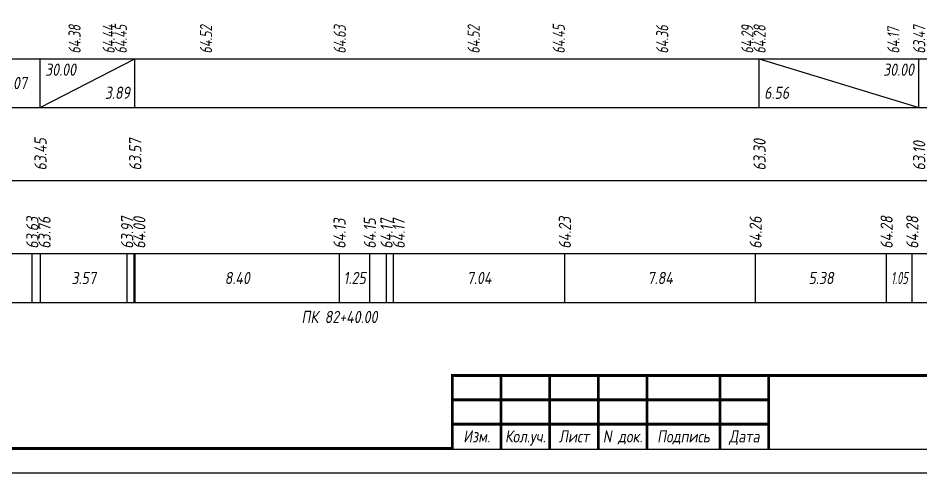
# Model space of a CAD drawing. Extents: x -717 to 1451, y -133302 to 233.
# Drawn here: x 110.7 to 296.2, y -129618.4 to -129525.1 of the extents above; entities that cross this region are included whole.
import ezdxf
from ezdxf.enums import TextEntityAlignment as Align

# ---------------------------------------------------------------- set-up
doc = ezdxf.new("R2010")
doc.units = 0
for name, color, linetype in [('Зарамочное оформление', 7, 'Continuous'), ('Код_510', 7, 'Continuous'), ('Код_514', 1, 'Continuous'), ('Код_516', 1, 'Continuous'), ('Подписи поперечников', 7, 'Continuous'), ('Таблица', 7, 'Continuous')]:
    doc.layers.add(name, color=color, linetype=linetype)
doc.styles.add('М', font='romand.shx', dxfattribs={"width": 0.8, "oblique": 10, "height": 2.5})

msp = doc.modelspace()

# ---------------------------------------------------------------- linework, layer by layer
at = {"flags": 128}
msp.add_lwpolyline([(-30.054, -129618.421), (389.946, -129618.421), (389.946, -129321.421), (-30.054, -129321.421)], close=True, dxfattribs=at)
at = {"const_width": 0.6, "flags": 128}
msp.add_lwpolyline([(-10.054, -129613.421), (384.946, -129613.421), (384.946, -129326.421), (-10.054, -129326.421)], close=True, dxfattribs=at)
at = {"layer": 'Код_510'}
for p, q in [((113.648, -129583.421), (113.648, -129573.421)), ((115.303, -129583.421), (115.303, -129573.421)), ((133.129, -129583.421), (133.129, -129573.421)), ((134.544, -129583.421), (134.544, -129573.421)), ((134.739, -129583.421), (134.739, -129573.421)), ((134.77, -129583.421), (134.77, -129573.421)), ((176.773, -129583.421), (176.773, -129573.421)), ((183.002, -129583.421), (183.002, -129573.421)), ((186.438, -129583.421), (186.438, -129573.421)), ((187.873, -129583.421), (187.873, -129573.421)), ((223.075, -129583.421), (223.075, -129573.421)), ((262.267, -129583.421), (262.267, -129573.421)), ((289.186, -129583.421), (289.186, -129573.421)), ((294.457, -129583.421), (294.457, -129573.421))]:
    msp.add_line(p, q, dxfattribs=at)
at = {"layer": 'Код_516'}
for p, q in [((115.276, -129543.421), (115.276, -129533.421)), ((115.276, -129543.421), (134.739, -129533.421)), ((134.739, -129543.421), (134.739, -129533.421)), ((263.023, -129543.421), (263.023, -129533.421)), ((263.023, -129533.421), (295.828, -129543.421)), ((295.828, -129543.421), (295.828, -129533.421))]:
    msp.add_line(p, q, dxfattribs=at)
at = {"layer": 'Таблица'}
for p, q in [((80, -129533.421), (320.882, -129533.421)), ((79.946, -129543.421), (320.828, -129543.421)), ((79.946, -129558.421), (320.828, -129558.421)), ((79.946, -129573.421), (320.828, -129573.421)), ((79.946, -129583.421), (320.828, -129583.421))]:
    msp.add_line(p, q, dxfattribs=at)

# ---------------------------------------------------------------- texts
at = {"layer": 'Код_510', "style": 'М', "oblique": 10, "width": 0.8}
for s, p in [('63.63', (113.648, -129572.421)), ('63.76', (116.148, -129572.421)), ('63.97', (133.129, -129572.421)), ('64.00', (135.629, -129572.421)), ('64.13', (176.773, -129572.421)), ('64.15', (183.002, -129572.421)), ('64.17', (186.438, -129572.421)), ('64.17', (188.938, -129572.421)), ('64.23', (223.075, -129572.421)), ('64.26', (262.267, -129572.421)), ('64.28', (289.186, -129572.421)), ('64.28', (294.457, -129572.421))]:
    msp.add_text(s, height=2.5, rotation=90, dxfattribs=at).set_placement(p, align=Align.MIDDLE_LEFT)
at = {"layer": 'Код_510', "style": 'М', "oblique": 10}
for s, width, p in [('3.57', 0.8, (124.216, -129578.421)), ('8.40', 0.8, (155.772, -129578.421)), ('1.25', 0.8, (179.888, -129578.421)), ('7.04', 0.8, (205.474, -129578.421)), ('7.84', 0.8, (242.671, -129578.421)), ('5.38', 0.8, (275.727, -129578.421)), ('1.05', 0.6, (291.822, -129578.421))]:
    msp.add_text(s, height=2.5, dxfattribs=dict(at, width=width)).set_placement(p, align=Align.MIDDLE_CENTER)
at = {"layer": 'Код_514', "style": 'М', "oblique": 10, "width": 0.7}
for s, p in [('64.45', (131.828, -129532.382)), ('64.45', (221.828, -129532.382)), ('64.38', (122.328, -129532.382)), ('64.44', (129.328, -129532.382)), ('64.52', (149.328, -129532.382)), ('64.63', (176.828, -129532.382)), ('64.52', (204.328, -129532.382)), ('64.36', (243.078, -129532.382)), ('64.29', (260.578, -129532.382)), ('64.28', (263.078, -129532.382)), ('64.17', (290.578, -129532.382)), ('63.47', (295.882, -129532.382))]:
    msp.add_text(s, height=2.5, rotation=90, dxfattribs=at).set_placement(p, align=Align.MIDDLE_LEFT)
at = {"layer": 'Код_516', "style": 'М', "oblique": 10, "width": 0.8}
msp.add_text('30.00', height=2.5, dxfattribs=at).set_placement((116.276, -129534.421), align=Align.TOP_LEFT)
msp.add_text('30.00', height=2.5, dxfattribs=at).set_placement((294.828, -129534.421), align=Align.TOP_RIGHT)
msp.add_text('2.07', height=2.5, dxfattribs=at).set_placement((110.111, -129538.421), align=Align.MIDDLE_CENTER)
msp.add_text('3.89', height=2.5, dxfattribs=at).set_placement((133.739, -129542.421), align=Align.BOTTOM_RIGHT)
msp.add_text('6.56', height=2.5, dxfattribs=at).set_placement((264.023, -129542.421), align=Align.BOTTOM_LEFT)
for s, p in [('63.45', (115.33, -129556.371)), ('63.57', (134.793, -129556.371)), ('63.30', (263.078, -129556.371)), ('63.10', (295.882, -129556.371))]:
    msp.add_text(s, height=2.5, rotation=90, dxfattribs=at).set_placement(p, align=Align.MIDDLE_LEFT)
at = {"layer": 'Подписи поперечников', "style": 'М', "oblique": 10, "width": 0.8}
msp.add_text('ПК 82+40.00', height=2.5, dxfattribs=at).set_placement((176.773, -129588.421), align=Align.BOTTOM_CENTER)

# ---------------------------------------------------------------- next in the draw order: wipeouts: each hides what was drawn before it
at = {"linetype": 'Continuous'}
msp.add_wipeout([(199.946, -129598.421), (384.946, -129598.421), (384.946, -129613.421), (199.946, -129613.421)], dxfattribs=at).dxf.layer = 'Зарамочное оформление'

# ---------------------------------------------------------------- next in the draw order: linework, layer by layer
at = {"layer": 'Зарамочное оформление', "linetype": 'Continuous', "lineweight": -3, "const_width": 0.6, "flags": 128}
for points in [[(199.946, -129613.421), (199.946, -129598.421), (384.946, -129598.421)], [(209.946, -129598.421), (209.946, -129613.421)], [(219.946, -129598.421), (219.946, -129613.421)], [(229.946, -129598.421), (229.946, -129613.421)], [(239.946, -129598.421), (239.946, -129613.421)], [(254.946, -129598.421), (254.946, -129613.421)], [(264.946, -129598.421), (264.946, -129613.421)], [(199.946, -129603.421), (264.946, -129603.421)], [(199.946, -129608.421), (264.946, -129608.421)]]:
    msp.add_lwpolyline(points, dxfattribs=at)

# ---------------------------------------------------------------- next in the draw order: texts
at = {"layer": 'Зарамочное оформление', "linetype": 'Continuous', "style": 'М', "oblique": 10, "width": 0.8}
for s, p in [('Лист', (224.946, -129610.921)), ('N док.', (234.946, -129610.921)), ('Подпись', (247.446, -129610.921)), ('Дата', (259.946, -129610.921)), ('Изм.', (204.946, -129610.921)), ('Кол.уч.', (214.946, -129610.921))]:
    msp.add_text(s, height=2.5, dxfattribs=at).set_placement(p, align=Align.MIDDLE_CENTER)

doc.saveas('drawing.dxf')
